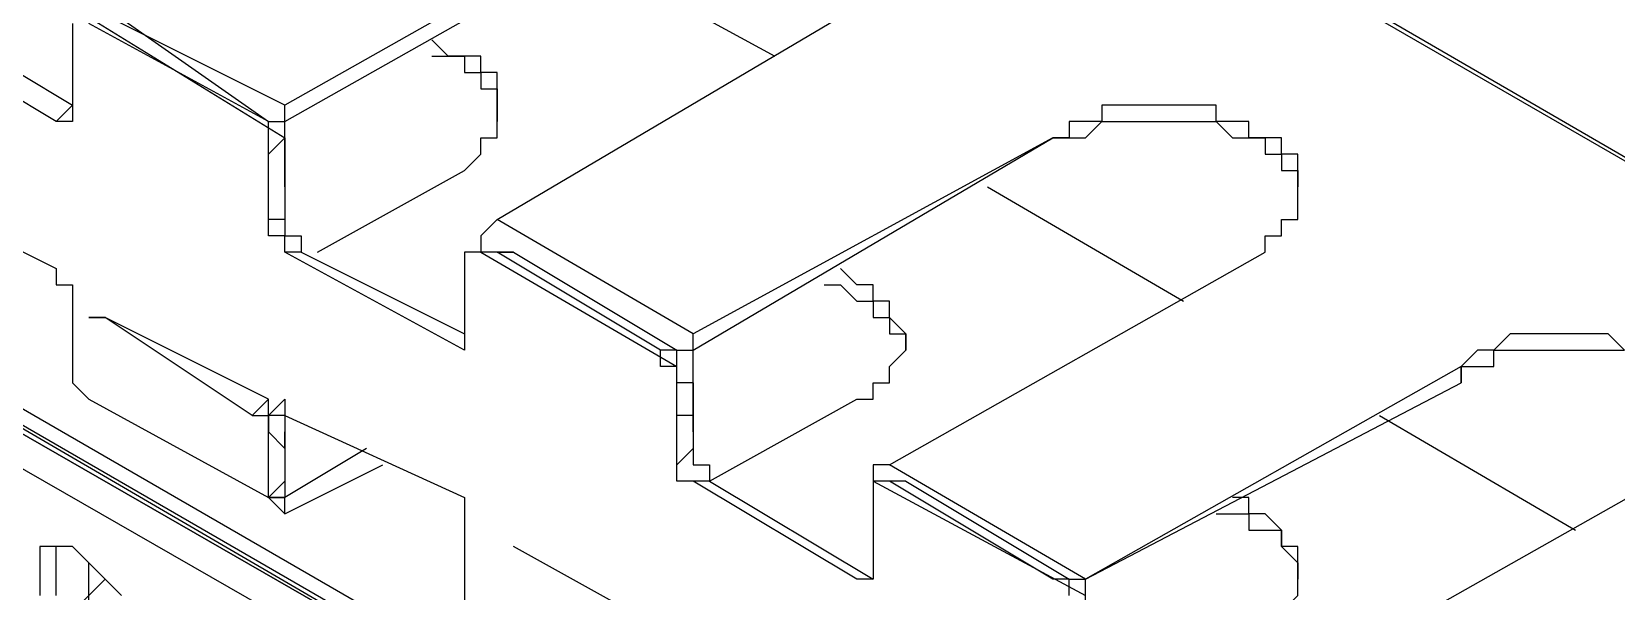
# Model space of a CAD drawing. Header units: millimetres. Extents: x 929 to 1725, y 58 to 532.
# Drawn here: x 1028.27 to 1039.62, y 160.44 to 164.45 of the extents above; entities that cross this region are included whole.
import ezdxf

# ---------------------------------------------------------------- set-up
doc = ezdxf.new("R2010")
doc.units = ezdxf.units.MM
doc.header["$MEASUREMENT"] = 0
doc.layers.add('TT-WIRE-EQPM', color=6, linetype='CONTINUOUS')

msp = doc.modelspace()

# ---------------------------------------------------------------- linework, layer by layer
at = {"layer": 'TT-WIRE-EQPM', "linetype": 'Continuous'}
for points in [[(1047.52181, 159.00691), (1026.92249, 170.94516), (1026.80545, 170.94516), (1047.52181, 159.00691)], [(1032.77457, 165.4442), (1030.08261, 163.92266)], [(1027.27362, 165.32716), (1027.27362, 164.74195), (1027.27362, 164.74195), (1027.27362, 164.62491), (1027.27362, 164.62491), (1027.27362, 164.62491), (1027.39066, 164.62491), (1027.39066, 164.62491), (1028.56107, 163.92266)], [(1030.08261, 163.33745), (1030.08261, 163.80562), (1032.77457, 165.32716)], [(1032.3064, 164.97603), (1033.59386, 164.27378)], [(1028.67811, 164.62491), (1028.67811, 164.62491), (1028.67811, 164.62491), (1028.56107, 164.62491), (1028.56107, 164.62491), (1030.08261, 163.68858), (1030.08261, 163.80562), (1030.08261, 163.80562), (1030.08261, 163.80562), (1030.08261, 163.92266), (1028.67811, 164.62491)], [(1028.67811, 164.62491), (1028.79516, 164.62491), (1029.96557, 163.80562), (1029.96557, 163.80562), (1029.96557, 163.80562), (1030.08261, 163.80562)], [(1031.60416, 163.10337), (1034.17907, 164.62491)], [(1028.56107, 164.50787), (1028.56107, 164.39082), (1028.56107, 163.92266), (1028.56107, 163.92266), (1028.56107, 163.80562), (1028.44403, 163.80562), (1027.27362, 164.50787)], [(1035.70061, 160.41141), (1035.70061, 160.52845), (1035.58357, 160.52845), (1034.41315, 161.2307), (1034.29611, 161.2307), (1034.29611, 161.11366), (1034.29611, 161.11366), (1034.29611, 160.52845), (1034.29611, 160.52845), (1034.17907, 160.52845), (1033.00865, 161.2307), (1033.00865, 161.2307), (1032.89161, 161.2307), (1032.89161, 161.34774), (1032.89161, 161.34774), (1032.89161, 161.34774), (1032.89161, 161.34774), (1032.89161, 161.93295), (1032.89161, 162.04999), (1032.89161, 162.04999), (1032.77457, 162.04999), (1032.77457, 162.16703), (1032.77457, 162.16703), (1031.60416, 162.86928), (1031.48711, 162.86928), (1031.48711, 162.86928), (1031.37007, 162.86928), (1031.37007, 162.75224), (1031.37007, 162.28408), (1031.37007, 162.16703), (1031.37007, 162.16703), (1030.08261, 162.86928), (1030.08261, 162.86928), (1030.08261, 162.86928), (1030.08261, 162.98633), (1029.96557, 162.98633), (1029.96557, 162.98633), (1029.96557, 163.10337), (1029.96557, 163.68858), (1029.96557, 163.68858), (1029.96557, 163.68858), (1029.96557, 163.80562), (1028.67811, 164.50787)], [(1031.37007, 163.45449), (1031.37007, 163.45449), (1031.48711, 163.57153), (1031.48711, 163.57153), (1031.48711, 163.68858), (1031.60416, 163.68858), (1031.60416, 163.68858), (1031.60416, 163.68858), (1031.60416, 163.80562), (1031.60416, 163.80562), (1031.60416, 163.92266), (1031.60416, 164.0397), (1031.60416, 164.0397), (1031.60416, 164.0397), (1031.60416, 164.15674), (1031.48711, 164.15674), (1031.48711, 164.15674), (1031.48711, 164.27378), (1031.37007, 164.27378), (1031.37007, 164.27378), (1031.25303, 164.27378), (1031.25303, 164.27378), (1031.13599, 164.39082), (1031.13599, 164.39082)], [(1031.13599, 164.27378), (1031.13599, 164.27378), (1031.13599, 164.27378), (1031.25303, 164.27378), (1031.25303, 164.27378), (1031.37007, 164.27378), (1031.37007, 164.15674), (1031.37007, 164.15674), (1031.37007, 164.15674), (1031.48711, 164.15674), (1031.48711, 164.0397), (1031.48711, 164.0397), (1031.48711, 164.0397), (1031.60416, 164.0397), (1031.60416, 164.0397), (1031.60416, 163.92266), (1031.60416, 163.92266), (1031.60416, 163.80562)], [(1028.56107, 163.92266), (1028.44403, 163.80562)], [(1034.41315, 161.34774), (1037.10511, 162.86928), (1037.10511, 162.98633), (1037.22215, 162.98633), (1037.22215, 162.98633), (1037.22215, 162.98633), (1037.22215, 163.10337), (1037.22215, 163.10337), (1037.22215, 163.10337), (1037.33919, 163.10337), (1037.33919, 163.10337), (1037.33919, 163.22041), (1037.33919, 163.22041), (1037.33919, 163.33745), (1037.33919, 163.33745), (1037.33919, 163.45449), (1037.33919, 163.45449), (1037.33919, 163.57153), (1037.22215, 163.57153), (1037.22215, 163.57153), (1037.22215, 163.57153), (1037.22215, 163.68858), (1037.22215, 163.68858), (1037.22215, 163.68858), (1037.10511, 163.68858), (1037.10511, 163.68858), (1036.98807, 163.68858), (1036.98807, 163.80562), (1036.98807, 163.80562), (1036.87103, 163.80562), (1036.75399, 163.80562), (1036.75399, 163.92266), (1036.40286, 163.92266), (1036.40286, 163.92266), (1036.28582, 163.92266), (1036.28582, 163.92266), (1035.93469, 163.92266), (1035.93469, 163.80562), (1035.81765, 163.80562), (1035.81765, 163.80562), (1035.70061, 163.80562), (1035.70061, 163.68858), (1035.58357, 163.68858)], [(1035.58357, 163.68858), (1035.70061, 163.68858), (1035.70061, 163.68858), (1035.81765, 163.68858), (1035.81765, 163.68858), (1035.93469, 163.80562), (1036.05174, 163.80562), (1036.16878, 163.80562), (1036.5199, 163.80562), (1036.63694, 163.80562), (1036.75399, 163.80562), (1036.87103, 163.68858), (1036.98807, 163.68858), (1036.98807, 163.68858), (1036.98807, 163.68858), (1037.10511, 163.68858), (1037.10511, 163.68858), (1037.10511, 163.57153), (1037.22215, 163.57153), (1037.22215, 163.57153), (1037.22215, 163.45449), (1037.22215, 163.45449), (1037.33919, 163.45449), (1037.33919, 163.33745), (1037.33919, 163.33745), (1037.33919, 163.33745), (1037.33919, 163.33745)], [(1030.08261, 163.68858), (1029.96557, 163.57153)], [(1030.08261, 163.33745), (1030.08261, 163.68858)], [(1030.08261, 163.68858), (1030.08261, 163.10337), (1030.08261, 163.10337), (1030.08261, 162.98633), (1030.19966, 162.98633), (1030.19966, 162.98633), (1030.19966, 162.98633), (1030.19966, 162.86928), (1031.37007, 162.28408)], [(1033.00865, 161.69887), (1033.00865, 162.16703), (1035.58357, 163.68858)], [(1035.58357, 163.68858), (1033.00865, 162.28408)], [(1030.3167, 162.86928), (1031.37007, 163.45449)], [(1027.27362, 163.33745), (1028.44403, 162.75224), (1028.44403, 162.75224), (1028.44403, 162.6352), (1028.56107, 162.6352), (1028.56107, 162.6352), (1028.56107, 162.51816), (1028.56107, 162.51816), (1028.56107, 162.51816), (1028.56107, 161.93295), (1028.56107, 161.93295), (1028.56107, 161.93295), (1028.67811, 161.81591), (1028.67811, 161.81591), (1029.96557, 161.11366), (1029.96557, 161.11366), (1029.96557, 161.11366), (1029.96557, 161.69887), (1029.96557, 161.69887), (1030.08261, 161.81591), (1030.08261, 161.81591), (1030.08261, 161.69887), (1031.37007, 161.11366), (1031.37007, 161.11366), (1031.37007, 160.99662), (1031.37007, 160.99662), (1031.37007, 160.87958), (1031.37007, 160.87958), (1031.37007, 160.29437)], [(1035.1154, 163.33745), (1036.5199, 162.51816)], [(1030.08261, 163.10337), (1029.96557, 163.10337)], [(1031.60416, 163.10337), (1031.48711, 162.98633), (1031.48711, 162.98633), (1031.48711, 162.98633), (1031.48711, 162.86928), (1032.89161, 162.04999), (1032.89161, 162.16703), (1032.89161, 162.16703), (1033.00865, 162.16703), (1033.00865, 162.28408), (1031.60416, 163.10337)], [(1030.19966, 162.86928), (1030.08261, 162.86928)], [(1031.60416, 162.86928), (1031.48711, 162.86928)], [(1031.60416, 162.86928), (1031.7212, 162.86928), (1032.89161, 162.16703)], [(1031.7212, 162.86928), (1031.60416, 162.86928)], [(1047.52181, 150.22879), (1026.92249, 162.04999), (1026.92249, 162.04999), (1026.80545, 162.04999), (1026.80545, 162.28408), (1025.86912, 162.75224)], [(1034.17907, 161.81591), (1034.29611, 161.81591), (1034.29611, 161.93295), (1034.29611, 161.93295), (1034.41315, 161.93295), (1034.41315, 162.04999), (1034.41315, 162.04999), (1034.5302, 162.16703), (1034.5302, 162.16703), (1034.5302, 162.28408), (1034.41315, 162.40112), (1034.41315, 162.40112), (1034.41315, 162.51816), (1034.29611, 162.51816), (1034.29611, 162.51816), (1034.29611, 162.6352), (1034.17907, 162.6352), (1034.06203, 162.75224), (1034.06203, 162.75224)], [(1033.94499, 162.6352), (1034.06203, 162.6352), (1034.06203, 162.6352), (1034.06203, 162.6352), (1034.17907, 162.51816), (1034.17907, 162.51816), (1034.29611, 162.51816), (1034.29611, 162.51816), (1034.29611, 162.51816), (1034.29611, 162.40112), (1034.41315, 162.40112), (1034.41315, 162.40112), (1034.41315, 162.40112), (1034.41315, 162.28408), (1034.5302, 162.28408), (1034.5302, 162.28408), (1034.5302, 162.16703)], [(1028.67811, 162.40112), (1028.67811, 162.40112), (1028.79516, 162.40112), (1028.79516, 162.40112), (1028.79516, 162.40112)], [(1028.79516, 162.40112), (1028.67811, 162.40112)], [(1029.96557, 161.69887), (1029.96557, 161.69887), (1029.96557, 161.81591), (1029.84853, 161.69887), (1028.79516, 162.40112)], [(1029.96557, 161.81591), (1028.79516, 162.40112), (1028.79516, 162.40112)], [(1027.15657, 162.28408), (1027.03953, 162.28408), (1047.52181, 150.34583)], [(1027.27362, 162.28408), (1047.52181, 150.57991)], [(1031.37007, 162.28408), (1031.37007, 162.16703)], [(1039.68003, 162.16703), (1039.56298, 162.28408), (1039.3289, 162.28408), (1039.3289, 162.28408), (1039.09482, 162.28408), (1039.09482, 162.28408), (1038.86073, 162.28408), (1038.74369, 162.16703), (1038.74369, 162.16703), (1038.62665, 162.16703), (1038.62665, 162.16703), (1038.50961, 162.04999), (1038.50961, 162.04999)], [(1047.52181, 150.46287), (1027.15657, 162.16703), (1047.52181, 150.46287)], [(1027.27362, 162.16703), (1047.52181, 150.46287)], [(1032.89161, 162.16703), (1032.77457, 162.16703)], [(1038.50961, 161.93295), (1038.50961, 162.04999), (1038.62665, 162.04999), (1038.62665, 162.04999), (1038.74369, 162.04999), (1038.74369, 162.16703), (1038.97778, 162.16703), (1038.97778, 162.16703), (1039.44594, 162.16703), (1039.56298, 162.16703), (1039.68003, 162.16703)], [(1032.89161, 161.69887), (1032.89161, 162.04999)], [(1038.50961, 162.04999), (1035.81765, 160.52845)], [(1038.50961, 162.04999), (1038.50961, 161.93295)], [(1033.00865, 161.93295), (1032.89161, 161.93295)], [(1033.00865, 161.93295), (1033.00865, 161.46478), (1033.00865, 161.34774), (1033.00865, 161.34774), (1033.00865, 161.34774), (1033.00865, 161.34774), (1033.1257, 161.34774), (1033.1257, 161.2307), (1034.29611, 160.52845)], [(1035.81765, 160.06029), (1035.81765, 160.52845), (1038.50961, 161.93295)], [(1030.08261, 161.81591), (1030.08261, 161.69887), (1030.08261, 161.2307)], [(1033.1257, 161.2307), (1034.17907, 161.81591)], [(1029.84853, 161.69887), (1029.96557, 161.69887), (1029.96557, 161.69887), (1029.96557, 161.69887), (1029.96557, 161.58183), (1029.96557, 161.58183), (1029.96557, 161.58183), (1030.08261, 161.46478), (1030.08261, 161.46478), (1030.08261, 161.46478), (1030.08261, 161.58183), (1030.08261, 161.58183)], [(1030.08261, 161.69887), (1029.96557, 161.69887)], [(1033.00865, 161.58183), (1033.00865, 161.69887), (1033.00865, 161.69887), (1032.89161, 161.69887)], [(1037.9244, 161.69887), (1039.3289, 160.87958)], [(1030.08261, 161.46478), (1030.08261, 161.11366)], [(1030.66782, 161.46478), (1030.08261, 161.11366)], [(1030.08261, 161.46478), (1030.08261, 161.11366)], [(1033.00865, 161.46478), (1032.89161, 161.34774)], [(1030.08261, 160.99662), (1030.78486, 161.34774)], [(1034.41315, 161.34774), (1034.41315, 161.34774), (1034.29611, 161.34774), (1034.29611, 161.34774), (1034.29611, 161.2307), (1035.81765, 160.41141), (1035.81765, 160.52845), (1035.81765, 160.52845), (1035.81765, 160.52845), (1035.81765, 160.52845), (1035.81765, 160.52845), (1034.41315, 161.34774)], [(1030.08261, 161.2307), (1029.96557, 161.11366)], [(1033.1257, 161.2307), (1033.00865, 161.2307)], [(1034.41315, 161.2307), (1034.29611, 161.2307)], [(1034.5302, 161.2307), (1034.41315, 161.2307)], [(1034.5302, 161.2307), (1035.70061, 160.52845), (1035.81765, 160.52845), (1035.81765, 160.52845)], [(1037.22215, 159.70916), (1039.91411, 161.2307)], [(1029.96557, 161.11366), (1030.08261, 160.99662)], [(1030.08261, 161.11366), (1029.96557, 161.11366)], [(1029.96557, 161.11366), (1030.08261, 161.11366)], [(1030.08261, 160.99662), (1030.08261, 160.99662), (1030.08261, 161.11366)], [(1037.10511, 160.17733), (1037.10511, 160.17733), (1037.10511, 160.17733), (1037.22215, 160.17733), (1037.22215, 160.29437), (1037.22215, 160.29437), (1037.33919, 160.41141), (1037.33919, 160.52845), (1037.33919, 160.52845), (1037.33919, 160.64549), (1037.33919, 160.64549), (1037.33919, 160.76253), (1037.22215, 160.76253), (1037.22215, 160.87958), (1037.22215, 160.87958), (1037.10511, 160.99662), (1036.98807, 160.99662), (1036.98807, 161.11366), (1036.87103, 161.11366)], [(1036.75399, 160.99662), (1036.87103, 160.99662), (1036.98807, 160.99662), (1036.98807, 160.99662), (1036.98807, 160.87958), (1037.10511, 160.87958), (1037.10511, 160.87958), (1037.22215, 160.87958), (1037.22215, 160.76253), (1037.22215, 160.76253), (1037.22215, 160.76253), (1037.22215, 160.76253), (1037.33919, 160.64549), (1037.33919, 160.64549), (1037.33919, 160.52845), (1037.33919, 160.52845)], [(1028.32699, 160.76253), (1028.32699, 160.41141)], [(1028.56107, 160.76253), (1028.32699, 160.76253)], [(1028.44403, 160.41141), (1028.44403, 160.76253)], [(1028.9122, 160.41141), (1028.56107, 160.76253)], [(1032.77457, 160.17733), (1031.7212, 160.76253)], [(1028.67811, 160.29437), (1028.67811, 160.64549)], [(1028.79516, 160.52845), (1028.56107, 160.29437)], [(1034.29611, 160.52845), (1034.17907, 160.52845)], [(1035.70061, 160.52845), (1035.58357, 160.52845)]]:
    msp.add_lwpolyline(points, dxfattribs=at)

doc.saveas('drawing.dxf')
